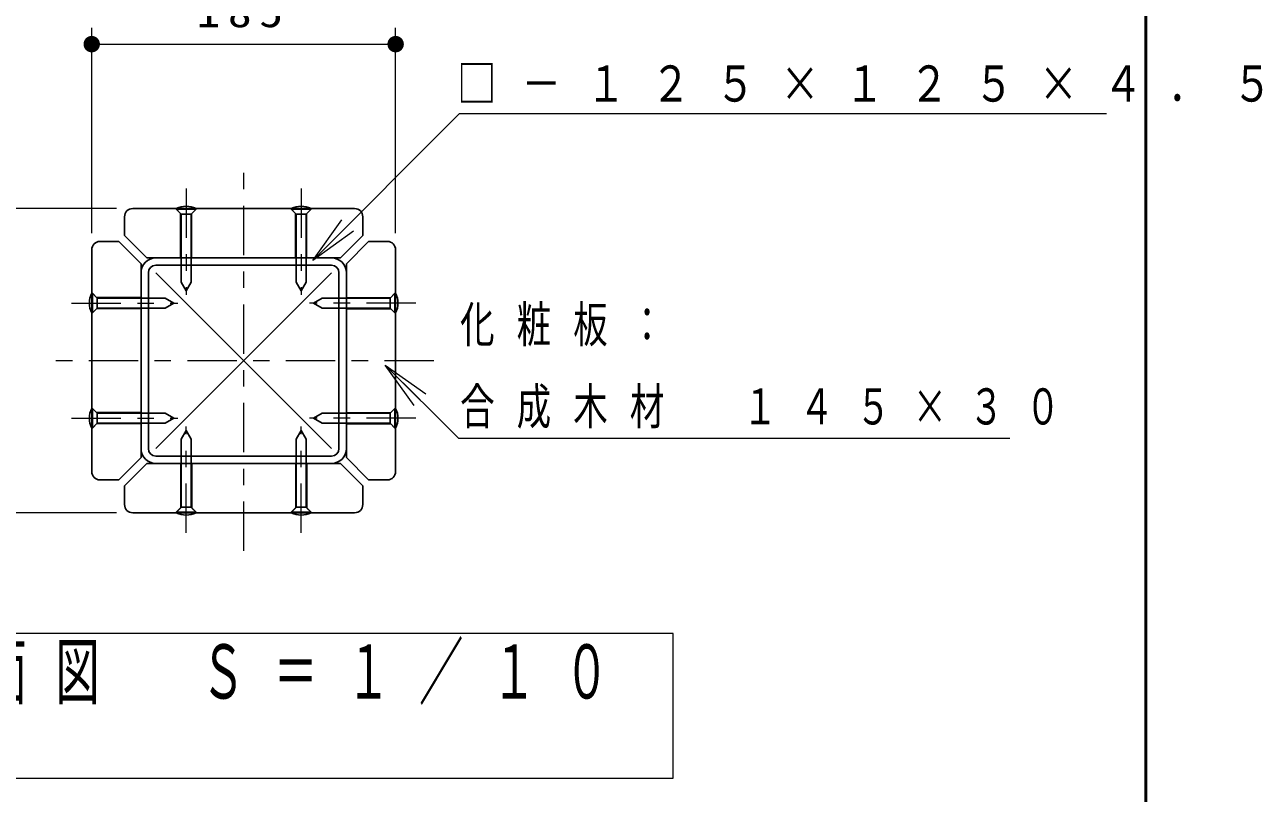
# Model space of a CAD drawing. Units: millimetres on the paper. Extents: x -385 to 7, y 0 to 267.
# Drawn here: x -68.2 to 7.1, y 43.7 to 90.5 of the extents above; entities that cross this region are included whole.
import ezdxf

# ---------------------------------------------------------------- set-up
doc = ezdxf.new("R2010")
doc.units = ezdxf.units.MM
doc.linetypes.add('USER2', pattern=[6, 3, -1, 1, -1])
doc.layers.add('LY_1', color=190, linetype='Continuous', lineweight=25)
doc.styles.add('ＭＳ ゴシック', font='')
doc.styles.get('ＭＳ ゴシック').set_extended_font_data('MS Gothic')

# ---------------------------------------------------------------- blocks, each defined once
blk = doc.blocks.new('filled_dot')
at = {"color": 0, "linetype": 'Continuous', "lineweight": -2, "const_width": 1.25}
blk.add_lwpolyline([(-0.625, 0, 1), (0.625, 0, 1)], format="xyb", close=True, dxfattribs=at)

msp = doc.modelspace()

# ---------------------------------------------------------------- linework, layer by layer
at = {"layer": 'LY_1', "color": 7, "lineweight": 50}
msp.add_line((0, 0), (0, 267), dxfattribs=at)
at = {"layer": 'LY_1', "color": 7, "lineweight": 13}
for p, q in [((-64.171, 77.785), (-64.171, 90.285)), ((-45.671, 77.785), (-45.671, 90.285)), ((-64.171, 89.285), (-45.671, 89.285)), ((-62.671, 79.285), (-75.171, 79.285)), ((-58.771, 78.995), (-59.061, 79.285)), ((-58.071, 78.995), (-57.781, 79.285)), ((-51.771, 78.995), (-52.061, 79.285)), ((-51.071, 78.995), (-50.781, 79.285)), ((-58.771, 76.285), (-58.771, 78.995)), ((-58.071, 76.285), (-58.071, 78.995)), ((-51.771, 76.285), (-51.771, 78.995)), ((-51.071, 76.285), (-51.071, 78.995)), ((-50.713, 76.135), (-48.943, 78.609)), ((-50.713, 76.135), (-48.59, 78.255)), ((-48.236, 77.901), (-50.713, 76.135)), ((-60.271, 64.685), (-49.571, 75.385)), ((-60.271, 75.385), (-49.571, 64.685)), ((-63.881, 73.885), (-64.171, 74.175)), ((-61.171, 73.885), (-63.881, 73.885)), ((-48.671, 73.885), (-45.961, 73.885)), ((-45.961, 73.885), (-45.671, 74.175)), ((-63.881, 73.185), (-64.171, 72.895)), ((-61.171, 73.185), (-63.881, 73.185)), ((-48.671, 73.185), (-45.961, 73.185)), ((-45.961, 73.185), (-45.671, 72.895)), ((-46.317, 69.77), (-44.188, 67.656)), ((-46.317, 69.77), (-43.836, 68.011)), ((-44.541, 67.301), (-46.317, 69.77)), ((-63.881, 66.885), (-64.171, 67.175)), ((-45.961, 66.885), (-45.671, 67.175)), ((-61.171, 66.885), (-63.881, 66.885)), ((-48.671, 66.885), (-45.961, 66.885)), ((-63.881, 66.185), (-64.171, 65.895)), ((-61.171, 66.185), (-63.881, 66.185)), ((-48.671, 66.185), (-45.961, 66.185)), ((-45.961, 66.185), (-45.671, 65.895)), ((-58.771, 63.785), (-58.771, 61.075)), ((-58.071, 63.785), (-58.071, 61.075)), ((-51.771, 63.785), (-51.771, 61.075)), ((-51.071, 63.785), (-51.071, 61.075)), ((-58.771, 61.075), (-59.061, 60.785)), ((-58.071, 61.075), (-57.781, 60.785)), ((-51.771, 61.075), (-52.061, 60.785)), ((-51.071, 61.075), (-50.781, 60.785)), ((-62.671, 60.785), (-75.171, 60.785)), ((-28.771, 53.435), (-81.071, 53.435)), ((-28.771, 44.635), (-28.771, 53.435)), ((-81.071, 44.635), (-28.771, 44.635))]:
    msp.add_line(p, q, dxfattribs=at)
at = {"layer": 'LY_1', "color": 7, "linetype": 'USER2', "lineweight": 13}
for p, q in [((-54.921, 58.461), (-54.921, 81.608)), ((-58.421, 80.508), (-58.421, 74.042)), ((-51.421, 80.508), (-51.421, 74.042)), ((-65.394, 73.535), (-58.929, 73.535)), ((-44.449, 73.535), (-50.914, 73.535)), ((-43.348, 70.035), (-66.495, 70.035)), ((-65.394, 66.535), (-58.929, 66.535)), ((-44.449, 66.535), (-50.914, 66.535)), ((-58.421, 59.562), (-58.421, 66.027)), ((-51.421, 59.562), (-51.421, 66.027))]:
    msp.add_line(p, q, dxfattribs=at)
at = {"layer": 'LY_1', "color": 40}
for p, q in [((-48.171, 79.285), (-61.671, 79.285)), ((-62.171, 78.785), (-62.171, 77.638)), ((-47.671, 77.638), (-47.671, 78.785)), ((-62.171, 77.638), (-60.818, 76.285)), ((-47.671, 77.638), (-49.025, 76.285)), ((-62.525, 77.285), (-63.671, 77.285)), ((-62.525, 77.285), (-61.171, 75.931)), ((-47.318, 77.285), (-48.671, 75.931)), ((-46.171, 77.285), (-47.318, 77.285)), ((-64.171, 76.785), (-64.171, 63.285)), ((-60.818, 76.285), (-49.025, 76.285)), ((-45.671, 63.285), (-45.671, 76.785)), ((-61.171, 64.138), (-61.171, 75.931)), ((-48.671, 75.931), (-48.671, 64.138)), ((-62.525, 62.785), (-61.171, 64.138)), ((-47.318, 62.785), (-48.671, 64.138)), ((-62.171, 62.431), (-60.818, 63.785)), ((-49.025, 63.785), (-60.818, 63.785)), ((-47.671, 62.431), (-49.025, 63.785)), ((-63.671, 62.785), (-62.525, 62.785)), ((-47.318, 62.785), (-46.171, 62.785)), ((-62.171, 62.431), (-62.171, 61.285)), ((-47.671, 61.285), (-47.671, 62.431)), ((-61.671, 60.785), (-48.171, 60.785))]:
    msp.add_line(p, q, dxfattribs=at)
at = {"layer": 'LY_1', "color": 7}
for p, q in [((-59.021, 79.285), (-57.821, 79.285)), ((-59.021, 79.285), (-59.021, 79.245)), ((-59.021, 79.245), (-58.721, 78.945)), ((-59.021, 79.245), (-57.821, 79.245)), ((-57.821, 79.245), (-58.121, 78.945)), ((-57.821, 79.285), (-57.821, 79.245)), ((-52.021, 79.285), (-50.821, 79.285)), ((-52.021, 79.285), (-52.021, 79.245)), ((-52.021, 79.245), (-51.721, 78.945)), ((-52.021, 79.245), (-50.821, 79.245)), ((-50.821, 79.245), (-51.121, 78.945)), ((-50.821, 79.285), (-50.821, 79.245)), ((-58.721, 78.945), (-58.721, 74.804)), ((-58.721, 78.945), (-58.121, 78.945)), ((-58.121, 78.945), (-58.121, 74.804)), ((-51.721, 78.945), (-51.721, 74.804)), ((-51.721, 78.945), (-51.121, 78.945)), ((-51.121, 78.945), (-51.121, 74.804)), ((-58.421, 74.285), (-58.721, 74.804)), ((-58.421, 74.285), (-58.121, 74.804)), ((-51.421, 74.285), (-51.721, 74.804)), ((-51.421, 74.285), (-51.121, 74.804)), ((-64.171, 74.135), (-64.171, 72.935)), ((-64.171, 74.135), (-64.131, 74.135)), ((-64.131, 74.135), (-63.831, 73.835)), ((-64.131, 74.135), (-64.131, 72.935)), ((-63.831, 73.835), (-59.691, 73.835)), ((-63.831, 73.835), (-63.831, 73.235)), ((-59.171, 73.535), (-59.691, 73.835)), ((-50.671, 73.535), (-50.152, 73.835)), ((-46.011, 73.835), (-50.152, 73.835)), ((-45.711, 74.135), (-46.011, 73.835)), ((-46.011, 73.235), (-46.011, 73.835)), ((-45.711, 72.935), (-45.711, 74.135)), ((-45.671, 74.135), (-45.711, 74.135)), ((-45.671, 72.935), (-45.671, 74.135)), ((-64.131, 72.935), (-63.831, 73.235)), ((-63.831, 73.235), (-59.691, 73.235)), ((-59.171, 73.535), (-59.691, 73.235)), ((-50.671, 73.535), (-50.152, 73.235)), ((-46.011, 73.235), (-50.152, 73.235)), ((-45.711, 72.935), (-46.011, 73.235)), ((-64.171, 72.935), (-64.131, 72.935)), ((-45.671, 72.935), (-45.711, 72.935)), ((-64.171, 67.135), (-64.171, 65.935)), ((-64.171, 67.135), (-64.131, 67.135)), ((-64.131, 67.135), (-63.831, 66.835)), ((-64.131, 67.135), (-64.131, 65.935)), ((-45.711, 67.135), (-46.011, 66.835)), ((-45.711, 65.935), (-45.711, 67.135)), ((-45.671, 67.135), (-45.711, 67.135)), ((-45.671, 65.935), (-45.671, 67.135)), ((-63.831, 66.835), (-59.691, 66.835)), ((-63.831, 66.835), (-63.831, 66.235)), ((-59.171, 66.535), (-59.691, 66.835)), ((-59.171, 66.535), (-59.691, 66.235)), ((-50.671, 66.535), (-50.152, 66.835)), ((-50.671, 66.535), (-50.152, 66.235)), ((-46.011, 66.835), (-50.152, 66.835)), ((-46.011, 66.235), (-46.011, 66.835)), ((-64.171, 65.935), (-64.131, 65.935)), ((-64.131, 65.935), (-63.831, 66.235)), ((-63.831, 66.235), (-59.691, 66.235)), ((-58.421, 65.785), (-58.721, 65.265)), ((-58.421, 65.785), (-58.121, 65.265)), ((-51.421, 65.785), (-51.721, 65.265)), ((-51.421, 65.785), (-51.121, 65.265)), ((-46.011, 66.235), (-50.152, 66.235)), ((-45.711, 65.935), (-46.011, 66.235)), ((-45.671, 65.935), (-45.711, 65.935)), ((-58.721, 61.125), (-58.721, 65.265)), ((-58.121, 61.125), (-58.121, 65.265)), ((-51.721, 61.125), (-51.721, 65.265)), ((-51.121, 61.125), (-51.121, 65.265)), ((-59.021, 60.825), (-58.721, 61.125)), ((-58.121, 61.125), (-58.721, 61.125)), ((-57.821, 60.825), (-58.121, 61.125)), ((-52.021, 60.825), (-51.721, 61.125)), ((-51.121, 61.125), (-51.721, 61.125)), ((-50.821, 60.825), (-51.121, 61.125)), ((-57.821, 60.825), (-59.021, 60.825)), ((-59.021, 60.785), (-59.021, 60.825)), ((-57.821, 60.785), (-59.021, 60.785)), ((-57.821, 60.785), (-57.821, 60.825)), ((-50.821, 60.825), (-52.021, 60.825)), ((-52.021, 60.785), (-52.021, 60.825)), ((-50.821, 60.785), (-52.021, 60.785)), ((-50.821, 60.785), (-50.821, 60.825))]:
    msp.add_line(p, q, dxfattribs=at)
at = {"layer": 'LY_1', "color": 3}
for p, q in [((-60.271, 76.285), (-49.571, 76.285)), ((-61.171, 64.685), (-61.171, 75.385)), ((-60.721, 64.685), (-60.721, 75.385)), ((-60.271, 75.835), (-49.571, 75.835)), ((-49.121, 64.685), (-49.121, 75.385)), ((-48.671, 75.385), (-48.671, 64.685)), ((-60.271, 64.235), (-49.571, 64.235)), ((-49.571, 63.785), (-60.271, 63.785))]:
    msp.add_line(p, q, dxfattribs=at)
at = {"layer": 'LY_1', "color": 7, "lineweight": 13}
for points in [[(-50.713, 76.135), (-41.776, 85.059), (-2.403, 85.059)], [(-46.317, 69.77), (-41.839, 65.323), (-8.278, 65.323)]]:
    msp.add_lwpolyline(points, dxfattribs=at)
at = {"layer": 'LY_1', "color": 40}
for centre, start, end in [((-61.671, 78.785), 90, 180), ((-48.171, 78.785), 0, 90), ((-63.671, 76.785), 90, 180), ((-46.171, 76.785), 0, 90), ((-63.671, 63.285), 180, 270), ((-46.171, 63.285), 270, 0), ((-61.671, 61.285), 180, 270), ((-48.171, 61.285), 270, 0)]:
    msp.add_arc(centre, 0.5, start, end, dxfattribs=at)
at = {"layer": 'LY_1', "color": 7}
for centre, start, end in [((-58.421, 78.069), 63.73195, 116.26805), ((-51.421, 78.069), 63.73195, 116.26805), ((-62.956, 73.535), 153.73195, 206.26805), ((-46.887, 73.535), 333.73196, 26.26804), ((-62.956, 66.535), 153.73195, 206.26805), ((-46.887, 66.535), 333.73196, 26.26804), ((-58.421, 62), 243.73195, 296.26804), ((-51.421, 62), 243.73195, 296.26804)]:
    msp.add_arc(centre, 1.356, start, end, dxfattribs=at)
at = {"layer": 'LY_1', "color": 3}
for centre, radius, start, end in [((-60.271, 75.385), 0.9, 90, 180), ((-49.571, 75.385), 0.9, 0, 90), ((-60.271, 75.385), 0.45, 90, 180), ((-49.571, 75.385), 0.45, 0, 90), ((-60.271, 64.685), 0.9, 180, 270), ((-60.271, 64.685), 0.45, 180, 270), ((-49.571, 64.685), 0.9, 270, 0), ((-49.571, 64.685), 0.45, 270, 0)]:
    msp.add_arc(centre, radius, start, end, dxfattribs=at)

# ---------------------------------------------------------------- block references
at = {"layer": 'LY_1', "color": 7, "lineweight": 13, "xscale": 0.4, "yscale": 0.4}
msp.add_blockref('filled_dot', (-64.171, 89.285), dxfattribs=at)
at = {"layer": 'LY_1', "color": 7, "lineweight": 13, "xscale": 0.4, "yscale": 0.4, "rotation": 180}
msp.add_blockref('filled_dot', (-45.671, 89.285), dxfattribs=at)

# ---------------------------------------------------------------- texts
at = {"layer": 'LY_1', "color": 7, "style": 'ＭＳ ゴシック'}
for s, insert, char_height, attachment_point in [('\\T1.33;\\W1.15;185', (-54.921, 90.285), 1.833, 8), ('\\T1.64;\\W0.8;□－１２５×１２５×４．５', (-41.933, 86.859), 2.199, 4), ('\\T1.64;\\W0.7;化粧板：', (-41.748, 72.123), 2.199, 4), ('\\T1.64;\\W0.7;合成木材\u3000１４５×３０', (-41.748, 67.123), 2.199, 4), ('\\T1.64;\\W0.6;柱断面図\u3000Ｓ＝１／１０', (-79.671, 52.785), 3.299, 1)]:
    msp.add_mtext(s, dxfattribs=dict(at, insert=insert, char_height=char_height, attachment_point=attachment_point))

doc.saveas('drawing.dxf')
